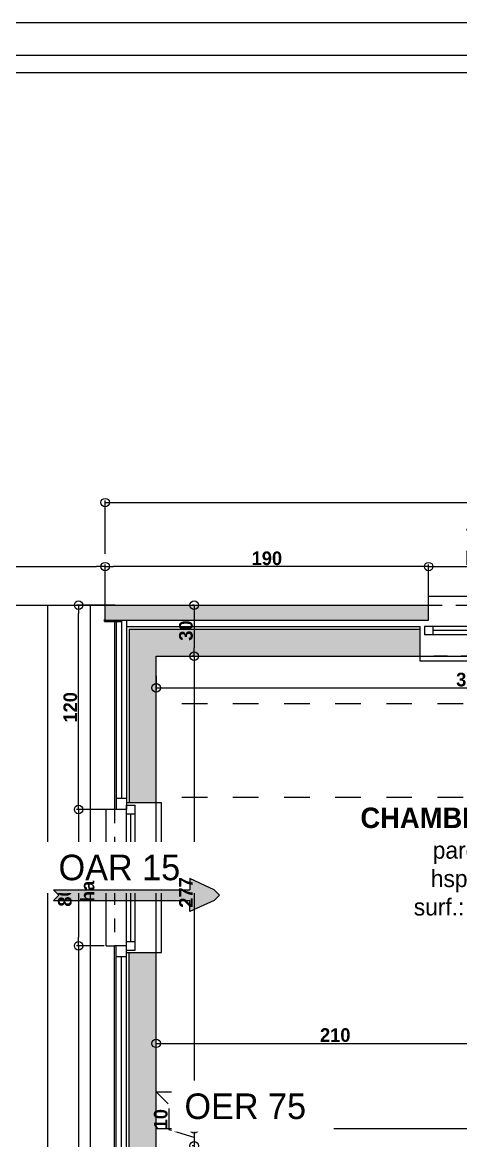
# Model space of a CAD drawing. Header units: millimetres. Extents: x -44462 to 306987, y -116160 to 12874.
# Drawn here: x 6681 to 6938, y -37007 to -36351 of the extents above; entities that cross this region are included whole.
import ezdxf

# ---------------------------------------------------------------- set-up
doc = ezdxf.new("R2010")
doc.units = ezdxf.units.MM
doc.header["$PDMODE"] = 35
doc.header["$PDSIZE"] = 10
doc.linetypes.add('TRAIT_4', pattern=[20, 10, -10])
for name, color, linetype in [('BLANC', 7, 'Continuous'), ('chassis fen.portes', 1, 'Continuous'), ('COTES', 1, 'Continuous'), ('COULEUR 8', 8, 'Continuous'), ('CYAN', 4, 'Continuous'), ('JAUNE', 2, 'Continuous'), ('MURS', 7, 'Continuous'), ('ROUGE', 1, 'Continuous'), ('TEXTE', 1, 'Continuous')]:
    doc.layers.add(name, color=color, linetype=linetype)
doc.layers.add('SURFACE', color=5, linetype='Continuous', plot=False)
doc.styles.add('CENTURY GOTHIC', font='GOTHIC.TTF')
doc.styles.add('Century Gothic Gras', font='GOTHICB.TTF')
doc.dimstyles.new('1-50', dxfattribs={"dimtxt": 8, "dimasz": 5, "dimexe": 1.25, "dimexo": 0.625, "dimtad": 1, "dimdec": 0, "dimtxsty": 'Century Gothic Gras', "dimblk": 'ORIGIN', "dimcen": 5, "dimclrd": 8, "dimclre": 5, "dimclrt": 6, "dimadec": 0, "dimazin": 0, "dimtfac": 1, "dimtdec": 0, "dimtmove": 0, "dimatfit": 3, "dimfxl": 0, "dimarcsym": 0})

# ---------------------------------------------------------------- blocks, each defined once
blk = doc.blocks.new('_Origin')
at = {"color": 0, "linetype": 'Continuous', "lineweight": -2}
blk.add_line((0, 0), (-1, 0), dxfattribs=at)
blk.add_circle((0, 0), 0.5, dxfattribs=at)
blk = doc.blocks.new('*D119')
at = {"layer": 'COTES', "color": 5, "lineweight": -2}
for p, q in [((6774.34, -36723.08), (6782.76, -36723.08)), ((6774.34, -37000.54), (6782.76, -37000.54))]:
    blk.add_line(p, q, dxfattribs=at)
at = {"layer": 'COTES', "color": 8, "lineweight": -2}
blk.add_line((6781.51, -36728.08), (6781.51, -36995.54), dxfattribs=at)
at = {"layer": 'Defpoints', "color": 0}
for p in [(6773.72, -36723.08), (6773.72, -37000.54), (6781.51, -37000.54)]:
    blk.add_point(p, dxfattribs=at)
at = {"layer": 'COTES', "color": 8, "lineweight": -2, "xscale": 5, "yscale": 5, "zscale": 5}
for p, rotation in [((6781.51, -36723.08), 90), ((6781.51, -37000.54), 270)]:
    blk.add_blockref('_Origin', p, dxfattribs=dict(at, rotation=rotation))
at = {"layer": 'COTES', "color": 6, "insert": (6776.68, -36861.81), "char_height": 8, "attachment_point": 5, "rotation": 90, "style": 'Century Gothic Gras'}
blk.add_mtext('277', dxfattribs=at)
blk = doc.blocks.new('*D82')
at = {"layer": 'COTES', "color": 5, "lineweight": -2}
for p, q in [((6728.61, -36813.08), (6712.45, -36813.08)), ((6728.61, -36893.08), (6712.45, -36893.08))]:
    blk.add_line(p, q, dxfattribs=at)
at = {"layer": 'COTES', "color": 8, "lineweight": -2}
blk.add_line((6713.7, -36818.08), (6713.7, -36888.08), dxfattribs=at)
at = {"layer": 'Defpoints', "color": 0}
for p in [(6729.24, -36813.08), (6713.7, -36893.08), (6729.24, -36893.08)]:
    blk.add_point(p, dxfattribs=at)
at = {"layer": 'COTES', "color": 8, "lineweight": -2, "xscale": 5, "yscale": 5, "zscale": 5}
for p, rotation in [((6713.7, -36813.08), 90), ((6713.7, -36893.08), 270)]:
    blk.add_blockref('_Origin', p, dxfattribs=dict(at, rotation=rotation))
at = {"layer": 'COTES', "color": 6, "insert": (6712.32, -36853.74), "char_height": 8, "attachment_point": 5, "rotation": 90, "style": 'Century Gothic Gras'}
blk.add_mtext('80/120\\Pha 90', dxfattribs=at)
blk = doc.blocks.new('*D172')
at = {"layer": 'COTES', "color": 5, "lineweight": -2}
for p, q in [((6728.61, -36893.08), (6712.45, -36893.08)), ((6729.18, -37203.08), (6712.45, -37203.08))]:
    blk.add_line(p, q, dxfattribs=at)
at = {"layer": 'COTES', "color": 8, "lineweight": -2}
blk.add_line((6713.7, -36898.08), (6713.7, -37198.08), dxfattribs=at)
at = {"layer": 'Defpoints', "color": 0}
for p in [(6729.24, -36893.08), (6713.7, -37203.08), (6729.8, -37203.08)]:
    blk.add_point(p, dxfattribs=at)
at = {"layer": 'COTES', "color": 8, "lineweight": -2, "xscale": 5, "yscale": 5, "zscale": 5}
for p, rotation in [((6713.7, -36893.08), 90), ((6713.7, -37203.08), 270)]:
    blk.add_blockref('_Origin', p, dxfattribs=dict(at, rotation=rotation))
at = {"layer": 'COTES', "color": 6, "insert": (6708.87, -37048.08), "char_height": 8, "attachment_point": 5, "rotation": 90, "style": 'Century Gothic Gras'}
blk.add_mtext('310', dxfattribs=at)
blk = doc.blocks.new('*D48')
at = {"layer": 'COTES', "color": 5, "lineweight": -2}
for p, q in [((6729.24, -36692.46), (6729.24, -36669.24)), ((6919.04, -36696.88), (6919.04, -36669.24))]:
    blk.add_line(p, q, dxfattribs=at)
at = {"layer": 'COTES', "color": 8, "lineweight": -2}
blk.add_line((6914.04, -36670.49), (6734.24, -36670.49), dxfattribs=at)
at = {"layer": 'Defpoints', "color": 0}
for p in [(6729.24, -36670.49), (6729.24, -36693.08), (6919.04, -36697.5)]:
    blk.add_point(p, dxfattribs=at)
at = {"layer": 'COTES', "color": 8, "lineweight": -2, "xscale": 5, "yscale": 5, "zscale": 5, "rotation": 180}
blk.add_blockref('_Origin', (6729.24, -36670.49), dxfattribs=at)
at = {"layer": 'COTES', "color": 8, "lineweight": -2, "xscale": 5, "yscale": 5, "zscale": 5}
blk.add_blockref('_Origin', (6919.04, -36670.49), dxfattribs=at)
at = {"layer": 'COTES', "color": 6, "insert": (6824.14, -36665.66), "char_height": 8, "attachment_point": 5, "style": 'Century Gothic Gras'}
blk.add_mtext('190', dxfattribs=at)
blk = doc.blocks.new('*D60')
at = {"layer": 'COTES', "color": 5, "lineweight": -2}
for p, q in [((6781.51, -36693.08), (6780.26, -36693.08)), ((6781.51, -36723.08), (6780.26, -36723.08))]:
    blk.add_line(p, q, dxfattribs=at)
at = {"layer": 'COTES', "color": 8, "lineweight": -2}
blk.add_line((6781.51, -36698.08), (6781.51, -36718.08), dxfattribs=at)
at = {"layer": 'Defpoints', "color": 0}
for p in [(6781.51, -36693.08), (6781.51, -36723.08), (6781.51, -36723.08)]:
    blk.add_point(p, dxfattribs=at)
at = {"layer": 'COTES', "color": 8, "lineweight": -2, "xscale": 5, "yscale": 5, "zscale": 5}
for p, rotation in [((6781.51, -36693.08), 90), ((6781.51, -36723.08), 270)]:
    blk.add_blockref('_Origin', p, dxfattribs=dict(at, rotation=rotation))
at = {"layer": 'COTES', "color": 6, "insert": (6776.68, -36708.08), "char_height": 8, "attachment_point": 5, "rotation": 90, "style": 'Century Gothic Gras'}
blk.add_mtext('30', dxfattribs=at)
blk = doc.blocks.new('*D144')
at = {"layer": 'COTES', "color": 5, "lineweight": -2}
for p, q in [((6919.04, -36692.46), (6919.04, -36669.24)), ((6989.04, -36692.46), (6989.04, -36669.24))]:
    blk.add_line(p, q, dxfattribs=at)
at = {"layer": 'COTES', "color": 8, "lineweight": -2}
blk.add_line((6924.04, -36670.49), (6984.04, -36670.49), dxfattribs=at)
at = {"layer": 'Defpoints', "color": 0}
for p in [(6989.04, -36670.49), (6919.04, -36693.08), (6989.04, -36693.08)]:
    blk.add_point(p, dxfattribs=at)
at = {"layer": 'COTES', "color": 8, "lineweight": -2, "xscale": 5, "yscale": 5, "zscale": 5, "rotation": 180}
blk.add_blockref('_Origin', (6919.04, -36670.49), dxfattribs=at)
at = {"layer": 'COTES', "color": 8, "lineweight": -2, "xscale": 5, "yscale": 5, "zscale": 5}
blk.add_blockref('_Origin', (6989.04, -36670.49), dxfattribs=at)
at = {"layer": 'COTES', "color": 6, "insert": (6954.04, -36658.88), "char_height": 8, "attachment_point": 5, "style": 'Century Gothic Gras'}
blk.add_mtext('70/90\\Pha 83', dxfattribs=at)
blk = doc.blocks.new('*D65')
at = {"layer": 'COTES', "color": 5, "lineweight": -2}
for p, q in [((6759.24, -36734.56), (6759.24, -36742.92)), ((7128.96, -36734.56), (7128.96, -36742.92))]:
    blk.add_line(p, q, dxfattribs=at)
at = {"layer": 'COTES', "color": 8, "lineweight": -2}
blk.add_line((6764.24, -36741.67), (7123.96, -36741.67), dxfattribs=at)
at = {"layer": 'Defpoints', "color": 0}
for p in [(6759.24, -36733.94), (7128.96, -36733.94), (7128.96, -36741.67)]:
    blk.add_point(p, dxfattribs=at)
at = {"layer": 'COTES', "color": 8, "lineweight": -2, "xscale": 5, "yscale": 5, "zscale": 5, "rotation": 180}
blk.add_blockref('_Origin', (6759.24, -36741.67), dxfattribs=at)
at = {"layer": 'COTES', "color": 8, "lineweight": -2, "xscale": 5, "yscale": 5, "zscale": 5}
blk.add_blockref('_Origin', (7128.96, -36741.67), dxfattribs=at)
at = {"layer": 'COTES', "color": 6, "insert": (6944.1, -36736.84), "char_height": 8, "attachment_point": 5, "style": 'Century Gothic Gras'}
blk.add_mtext('370', dxfattribs=at)
blk = doc.blocks.new('*D66')
at = {"layer": 'COTES', "color": 5, "lineweight": -2}
for p, q in [((6774.34, -36723.08), (6782.76, -36723.08)), ((6774.34, -37000.54), (6782.76, -37000.54))]:
    blk.add_line(p, q, dxfattribs=at)
at = {"layer": 'COTES', "color": 8, "lineweight": -2}
blk.add_line((6781.51, -36728.08), (6781.51, -36995.54), dxfattribs=at)
at = {"layer": 'Defpoints', "color": 0}
for p in [(6773.72, -36723.08), (6773.72, -37000.54), (6781.51, -37000.54)]:
    blk.add_point(p, dxfattribs=at)
at = {"layer": 'COTES', "color": 8, "lineweight": -2, "xscale": 5, "yscale": 5, "zscale": 5}
for p, rotation in [((6781.51, -36723.08), 90), ((6781.51, -37000.54), 270)]:
    blk.add_blockref('_Origin', p, dxfattribs=dict(at, rotation=rotation))
at = {"layer": 'COTES', "color": 6, "insert": (6776.68, -36861.81), "char_height": 8, "attachment_point": 5, "rotation": 90, "style": 'Century Gothic Gras'}
blk.add_mtext('277', dxfattribs=at)
blk = doc.blocks.new('*D67')
at = {"layer": 'COTES', "color": 8, "lineweight": -2}
for p, q in [((6766.72, -37001.1), (6766.72, -36988.64)), ((6781.51, -36995.54), (6781.51, -36990.54)), ((6781.51, -37005.54), (6766.72, -37001.1)), ((6781.51, -37000.54), (6781.51, -37010.54)), ((6781.51, -37000.54), (6781.51, -37010.54)), ((6781.51, -37015.54), (6781.51, -37020.54))]:
    blk.add_line(p, q, dxfattribs=at)
at = {"layer": 'COTES', "color": 5, "lineweight": -2}
for p, q in [((6774.34, -37000.54), (6782.76, -37000.54)), ((6781.51, -37010.54), (6780.26, -37010.54))]:
    blk.add_line(p, q, dxfattribs=at)
at = {"layer": 'Defpoints', "color": 0}
for p in [(6773.72, -37000.54), (6781.51, -37010.54), (6781.51, -37010.54)]:
    blk.add_point(p, dxfattribs=at)
at = {"layer": 'COTES', "color": 8, "lineweight": -2, "xscale": 5, "yscale": 5, "zscale": 5}
for p, rotation in [((6781.51, -37000.54), 270), ((6781.51, -37010.54), 90)]:
    blk.add_blockref('_Origin', p, dxfattribs=dict(at, rotation=rotation))
at = {"layer": 'COTES', "color": 6, "insert": (6761.89, -36994.87), "char_height": 8, "attachment_point": 5, "rotation": 90, "style": 'Century Gothic Gras'}
blk.add_mtext('10', dxfattribs=at)
blk = doc.blocks.new('*D68')
at = {"layer": 'COTES', "color": 5, "lineweight": -2}
for p, q in [((6759.24, -36980.35), (6759.24, -36949.1)), ((6969.24, -36980.35), (6969.24, -36949.1))]:
    blk.add_line(p, q, dxfattribs=at)
at = {"layer": 'COTES', "color": 8, "lineweight": -2}
blk.add_line((6764.24, -36950.35), (6964.24, -36950.35), dxfattribs=at)
at = {"layer": 'Defpoints', "color": 0}
for p in [(6969.24, -36950.35), (6759.24, -36989.26), (6969.24, -37000.54)]:
    blk.add_point(p, dxfattribs=at)
at = {"layer": 'COTES', "color": 8, "lineweight": -2, "xscale": 5, "yscale": 5, "zscale": 5, "rotation": 180}
blk.add_blockref('_Origin', (6759.24, -36950.35), dxfattribs=at)
at = {"layer": 'COTES', "color": 8, "lineweight": -2, "xscale": 5, "yscale": 5, "zscale": 5}
blk.add_blockref('_Origin', (6969.24, -36950.35), dxfattribs=at)
at = {"layer": 'COTES', "color": 6, "insert": (6864.24, -36945.53), "char_height": 8, "attachment_point": 5, "style": 'Century Gothic Gras'}
blk.add_mtext('210', dxfattribs=at)
blk = doc.blocks.new('*D96')
at = {"layer": 'COULEUR 8', "color": 5, "lineweight": -2}
for p, q in [((6729.24, -36662.91), (6729.24, -36631.66)), ((7809.24, -36662.91), (7809.24, -36631.66))]:
    blk.add_line(p, q, dxfattribs=at)
at = {"layer": 'COULEUR 8', "color": 8, "lineweight": -2}
blk.add_line((6734.24, -36632.91), (7804.24, -36632.91), dxfattribs=at)
at = {"layer": 'Defpoints', "color": 0}
for p in [(7809.24, -36632.91), (6729.24, -36693.08), (7809.24, -36701.77)]:
    blk.add_point(p, dxfattribs=at)
at = {"layer": 'COULEUR 8', "color": 8, "lineweight": -2, "xscale": 5, "yscale": 5, "zscale": 5, "rotation": 180}
blk.add_blockref('_Origin', (6729.24, -36632.91), dxfattribs=at)
at = {"layer": 'COULEUR 8', "color": 8, "lineweight": -2, "xscale": 5, "yscale": 5, "zscale": 5}
blk.add_blockref('_Origin', (7809.24, -36632.91), dxfattribs=at)
at = {"layer": 'COULEUR 8', "color": 6, "insert": (7269.24, -36628.08), "char_height": 8, "attachment_point": 5, "style": 'Century Gothic Gras'}
blk.add_mtext('1080', dxfattribs=at)
blk = doc.blocks.new('*D220')
at = {"layer": 'COULEUR 8', "color": 5, "lineweight": -2}
for p, q in [((6735.18, -36693.08), (6712.45, -36693.08)), ((6735.18, -36813.08), (6712.45, -36813.08))]:
    blk.add_line(p, q, dxfattribs=at)
at = {"layer": 'COULEUR 8', "color": 8, "lineweight": -2}
blk.add_line((6713.7, -36808.08), (6713.7, -36698.08), dxfattribs=at)
at = {"layer": 'Defpoints', "color": 0}
for p in [(6713.7, -36693.08), (6735.8, -36693.08), (6735.8, -36813.08)]:
    blk.add_point(p, dxfattribs=at)
at = {"layer": 'COULEUR 8', "color": 8, "lineweight": -2, "xscale": 5, "yscale": 5, "zscale": 5}
for p, rotation in [((6713.7, -36693.08), 90), ((6713.7, -36813.08), 270)]:
    blk.add_blockref('_Origin', p, dxfattribs=dict(at, rotation=rotation))
at = {"layer": 'COULEUR 8', "color": 6, "insert": (6708.87, -36753.08), "char_height": 8, "attachment_point": 5, "rotation": 90, "style": 'Century Gothic Gras'}
blk.add_mtext('120', dxfattribs=at)
blk = doc.blocks.new('*D91')
at = {"layer": 'Defpoints', "color": 0}
for p in [(6729.24, -36670.49), (6349.24, -36693.08), (6729.24, -36692.46)]:
    blk.add_point(p, dxfattribs=at)
at = {"layer": 'JAUNE', "color": 5, "lineweight": -2}
for p, q in [((6349.24, -36692.46), (6349.24, -36669.24)), ((6729.24, -36691.83), (6729.24, -36669.24))]:
    blk.add_line(p, q, dxfattribs=at)
at = {"layer": 'JAUNE', "color": 8, "lineweight": -2}
blk.add_line((6354.24, -36670.49), (6724.24, -36670.49), dxfattribs=at)
at = {"layer": 'JAUNE', "color": 8, "lineweight": -2, "xscale": 5, "yscale": 5, "zscale": 5, "rotation": 180}
blk.add_blockref('_Origin', (6349.24, -36670.49), dxfattribs=at)
at = {"layer": 'JAUNE', "color": 8, "lineweight": -2, "xscale": 5, "yscale": 5, "zscale": 5}
blk.add_blockref('_Origin', (6729.24, -36670.49), dxfattribs=at)
at = {"layer": 'JAUNE', "color": 6, "insert": (6539.24, -36665.66), "char_height": 8, "attachment_point": 5, "style": 'Century Gothic Gras'}
blk.add_mtext('380', dxfattribs=at)
blk = doc.blocks.new('PETIT CARTOUCHE_HOR')
at = {"color": 1}
blk.add_line((-2100, 1485), (0, 1485), dxfattribs=at)
at = {"layer": 'chassis fen.portes', "color": 2, "linetype": 'Continuous'}
blk.add_line((-2081.31, 1465.65), (-20.52, 1465.65), dxfattribs=at)
at = {"layer": 'chassis fen.portes', "color": 5, "linetype": 'Continuous'}
blk.add_line((-2071.31, 1455.65), (-30.52, 1455.65), dxfattribs=at)
at = {"style": 'CENTURY GOTHIC'}
for tag, p, height in [('DATE', (-210.16, 171.36), 20), ('DOSSIERN°', (-210.16, 111.51), 20), ('COMMENTAIRE', (-210.16, 95.35), 12), ('COMMENTAIRESUITE', (-210.16, 79.7), 12), ('FEUILLEN°', (-221.99, 32.69), 20), ('TOTALFEUILLES', (-181.65, 32.69), 20), ('ÉCH.', (-103.23, 32.69), 12)]:
    blk.add_attdef(tag, p, '', height=height, dxfattribs=at)
blk = doc.blocks.new('A$C48831500')
at = {"layer": 'BLANC', "linetype": 'Continuous'}
blk.add_hatch(color=7, dxfattribs=at).paths.add_polyline_path([(90.94, 3.13), (76.8, 9.7), (76.8, 3.13), (-3.13, 3.13), (0, 0), (-3.13, -3.13), (76.8, -3.13), (76.8, -5.48), (76.8, -9.7), (90.94, -3.13), (94.07, 0)])
at = {"layer": 'BLANC', "color": 7}
for p, q in [((90.94, 3.13), (76.8, 9.7)), ((76.8, 9.7), (76.8, 3.13)), ((-3.13, 3.13), (76.8, 3.13)), ((-3.13, -3.13), (76.8, -3.13)), ((90.94, -3.13), (76.8, -9.7)), ((76.8, -9.7), (76.8, -3.13))]:
    blk.add_line(p, q, dxfattribs=at)
at = {"layer": 'BLANC', "color": 7, "linetype": 'Continuous'}
for p, q in [((-3.13, 3.13), (0, 0)), ((-3.13, -3.13), (0, 0)), ((76.8, 5.48), (76.8, 3.13)), ((90.94, 3.13), (94.07, 0)), ((76.8, -5.48), (76.8, -3.13)), ((90.94, -3.13), (94.07, 0))]:
    blk.add_line(p, q, dxfattribs=at)

msp = doc.modelspace()

# ---------------------------------------------------------------- hatches: boundary and pattern name
msp.add_hatch(color=254).paths.add_polyline_path([(6919.04, -36693.08), (6729.24, -36693.08), (6729.24, -36701.93), (6919.04, -36701.93)])
at = {"layer": 'COULEUR 8'}
h = msp.add_hatch(color=253, dxfattribs=at)
h.paths.add_polyline_path([(6914.04, -36707.23), (6743.38, -36707.23), (6743.38, -36809.08), (6759.24, -36809.08), (6759.24, -36723.08), (6914.04, -36723.08)])
h.paths.add_polyline_path([(7233.87, -36707.23), (6994.04, -36707.23), (6994.04, -36723.08), (7233.87, -36723.08)])
h.paths.add_polyline_path([(7544.24, -36707.23), (7313.87, -36707.23), (7313.87, -36723.08), (7544.24, -36723.08)])
h.paths.add_polyline_path([(7795.09, -36707.23), (7624.24, -36707.23), (7624.24, -36723.08), (7779.24, -36723.08), (7779.24, -36798.08), (7795.09, -36798.08)])
h.paths.add_polyline_path([(6770.48, -36716), (6770.48, -36700.16), (6782.89, -36700.16), (6782.89, -36716)], flags=9)
h.paths.add_polyline_path([(7786.32, -36730.64), (7802.16, -36730.64), (7802.16, -36743.04), (7786.32, -36743.04)], flags=9)
h.paths.add_polyline_path([(7714.57, -36716), (7714.57, -36700.16), (7726.97, -36700.16), (7726.97, -36716)], flags=9)
h = msp.add_hatch(color=253, dxfattribs=at)
h.paths.add_polyline_path([(7614.24, -37373.08), (7349.23, -37373.08), (7339.23, -37373.08), (7334.23, -37373.08), (7334.23, -37388.94), (7614.24, -37388.94)])
h.paths.add_polyline_path([(7234.7, -37373.08), (7135.74, -37373.08), (7125.74, -37373.08), (6759.24, -37373.08), (6759.24, -37288.08), (6743.38, -37288.08), (6743.38, -37388.94), (7234.7, -37388.94)])
h.paths.add_polyline_path([(6759.24, -36897.08), (6743.38, -36897.08), (6743.38, -37199.08), (6759.24, -37199.08)])
h.paths.add_polyline_path([(6770.48, -37396), (6770.48, -37380.16), (6782.89, -37380.16), (6782.89, -37396)], flags=9)
h.paths.add_polyline_path([(6755.69, -37002.48), (6755.69, -36987.26), (6768.09, -36987.26), (6768.09, -37002.48)], flags=9)
at = {"layer": 'ROUGE'}
h = msp.add_hatch(dxfattribs=at)
h.set_pattern_fill('_USER', color=256, scale=25, angle=90, style=0, pattern_type=0)
h.set_pattern_definition([(90, (18995.7, -10002.692), (-25, 2e-15), [])])
h.paths.add_polyline_path([(6729.24, -37048.08), (6729.24, -36893.08), (6724.24, -36893.08), (6724.24, -36813.08), (6729.24, -36813.08), (6729.24, -36693.08), (6349.24, -36693.08), (6349.24, -37048.08)])

# ---------------------------------------------------------------- linework, layer by layer
at = {"layer": 'BLANC'}
for p, q in [((6729.24, -36693.08), (6919.04, -36693.08)), ((6729.24, -36701.93), (6729.24, -36693.08)), ((6919.04, -36701.93), (6919.04, -36693.08)), ((6728.87, -36702.7), (6728.87, -36701.56)), ((6728.87, -36702.7), (6739.06, -36702.7)), ((6734.8, -36702.7), (6734.8, -36813.08)), ((6914.04, -36723.08), (6914.04, -36705.65)), ((6759.24, -36723.08), (6914.04, -36723.08)), ((6759.24, -36809.08), (6759.24, -36723.08)), ((6741.8, -36813.08), (6734.8, -36813.08)), ((6759.24, -36809.08), (6741.8, -36809.08)), ((6734.8, -37203.08), (6734.8, -36893.08)), ((6741.8, -36893.08), (6734.8, -36893.08)), ((6741.8, -36897.08), (6759.24, -36897.08)), ((6759.24, -37199.08), (6759.24, -36897.08)), ((6969.24, -37000.54), (6759.24, -37000.54))]:
    msp.add_line(p, q, dxfattribs=at)
at = {"layer": 'COULEUR 8', "linetype": 'TRAIT_4', "ltscale": 0.8}
for p, q in [((6919.04, -36693.08), (6989.04, -36693.08)), ((6994.04, -36723.08), (6914.04, -36723.08)), ((6734.8, -36813.08), (6734.8, -36893.08)), ((6759.24, -36897.08), (6759.24, -36809.08))]:
    msp.add_line(p, q, dxfattribs=at)
at = {"layer": 'COULEUR 8'}
for p, q in [((6729.24, -36701.93), (6919.04, -36701.93)), ((6735.8, -36701.93), (6735.8, -36813.08)), ((6738.8, -36701.93), (6738.8, -36806.58)), ((6741.8, -36701.93), (6741.8, -36813.08)), ((6741.8, -36705.65), (6914.04, -36705.65)), ((6743.38, -36707.23), (6914.04, -36707.23)), ((6743.38, -36707.23), (6743.38, -36809.08)), ((6741.8, -36806.58), (6735.8, -36806.58)), ((6735.8, -37203.08), (6735.8, -36893.08)), ((6741.8, -37203.08), (6741.8, -36893.08)), ((6741.8, -36899.58), (6735.8, -36899.58)), ((6738.8, -37203.08), (6738.8, -36899.58)), ((6743.38, -37199.08), (6743.38, -36897.08))]:
    msp.add_line(p, q, dxfattribs=at)
at = {"layer": 'COULEUR 8', "linetype": 'TRAIT_4'}
msp.add_line((6759.24, -36978.82), (6779.24, -36998.82), dxfattribs=at)
msp.add_lwpolyline([(6759.24, -36978.82), (6779.24, -36978.82), (6779.24, -36998.82), (6759.24, -36998.82)], close=True, dxfattribs=at)
at = {"layer": 'CYAN'}
for p, q in [((6986.54, -36708.08), (6921.54, -36708.08)), ((6744.3, -36890.58), (6744.3, -36815.58))]:
    msp.add_line(p, q, dxfattribs=at)
at = {"layer": 'JAUNE'}
for p, q in [((6991.54, -36705.58), (6916.54, -36705.58)), ((6916.54, -36705.58), (6916.54, -36710.58)), ((6921.54, -36705.58), (6921.54, -36710.58)), ((6991.54, -36710.58), (6916.54, -36710.58)), ((6741.8, -36895.58), (6741.8, -36810.58)), ((6741.8, -36810.58), (6746.8, -36810.58)), ((6746.8, -36895.58), (6746.8, -36810.58)), ((6741.8, -36815.58), (6746.8, -36815.58)), ((6741.8, -36890.58), (6746.8, -36890.58)), ((6741.8, -36895.58), (6746.8, -36895.58))]:
    msp.add_line(p, q, dxfattribs=at)
at = {"layer": 'ROUGE'}
for p, q in [((6989.04, -36688.08), (6919.04, -36688.08)), ((6919.04, -36693.08), (6919.04, -36688.08)), ((6349.24, -36693.08), (6729.24, -36693.08)), ((6914.04, -36726.08), (6914.04, -36723.08)), ((6994.04, -36726.08), (6914.04, -36726.08)), ((6729.8, -36893.08), (6729.8, -36813.08)), ((6734.8, -36813.08), (6729.8, -36813.08)), ((6762.24, -36809.08), (6759.24, -36809.08)), ((6762.24, -36897.08), (6762.24, -36809.08)), ((6729.8, -36893.08), (6734.8, -36893.08)), ((6759.24, -36897.08), (6762.24, -36897.08))]:
    msp.add_line(p, q, dxfattribs=at)
at = {"layer": 'ROUGE', "linetype": 'TRAIT_4', "ltscale": 1.5}
for p, q in [((7779.24, -36751.08), (6759.24, -36751.08)), ((7779.24, -36806.08), (6759.24, -36806.08))]:
    msp.add_line(p, q, dxfattribs=at)
at = {"layer": 'SURFACE'}
msp.add_lwpolyline([(7128.96, -36723.08), (7128.96, -36964.29), (6969.24, -36964.29), (6969.24, -37000.54), (6759.24, -37000.54), (6759.24, -36723.08), (7128.96, -36723.08)], dxfattribs=at)

# ---------------------------------------------------------------- block references
at = {"color": 1}
msp.add_blockref('PETIT CARTOUCHE_HOR', (8242.09, -37835.99), dxfattribs=at)

# ---------------------------------------------------------------- texts
at = {"layer": 'TEXTE', "color": 6, "insert": (6944.1, -36843.69), "char_height": 10, "width": 369.7182, "attachment_point": 5, "style": 'CENTURY GOTHIC'}
msp.add_mtext('{\\fCentury Gothic|b1|i0|c0|p34;\\H1.2x;\\C3;CHAMBRE EFT 1\\P\\fCentury Gothic|b0|i0|c0|p34;\\H0.8333x;\\C8;parquet\\Phsp 240\\Psurf.: 9.7m²}', dxfattribs=at)

# ---------------------------------------------------------------- dimensions: what is measured, and where the dimension line sits
at = {"layer": 'COTES'}
dim = msp.add_linear_dim(base=(6989.04, -36670.49), p1=(6919.04, -36693.08), p2=(6989.04, -36693.08), text='<>/90\\Pha 83', dimstyle='1-50', override={"dimtmove": 1}, dxfattribs=at)
dim.commit()
dim.dimension.update_dxf_attribs({"geometry": '*D144', "text_midpoint": (6954.04, -36658.88)})
for base, p1, p2, picture, middle in [((6729.24, -36670.49), (6919.04, -36697.5), (6729.24, -36693.08), '*D48', (6824.14, -36665.66)), ((7128.96, -36741.67), (6759.24, -36733.94), (7128.96, -36733.94), '*D65', (6944.1, -36736.84)), ((6969.24, -36950.35), (6759.24, -36989.26), (6969.24, -37000.54), '*D68', (6864.24, -36945.53))]:
    dim = msp.add_linear_dim(base=base, p1=p1, p2=p2, dimstyle='1-50', dxfattribs=at)
    dim.commit()
    dim.dimension.update_dxf_attribs({"geometry": picture, "text_midpoint": middle})
for base, p1, p2, picture, middle in [((6781.51, -36723.08), (6781.51, -36693.08), (6781.51, -36723.08), '*D60', (6776.68, -36708.08)), ((6781.51, -37000.54), (6773.72, -36723.08), (6773.72, -37000.54), '*D119', (6776.68, -36861.81)), ((6781.51, -37000.54), (6773.72, -36723.08), (6773.72, -37000.54), '*D66', (6776.68, -36861.81))]:
    dim = msp.add_linear_dim(base=base, p1=p1, p2=p2, angle=90, dimstyle='1-50', dxfattribs=at)
    dim.commit()
    dim.dimension.update_dxf_attribs({"geometry": picture, "text_midpoint": middle})
dim = msp.add_linear_dim(base=(6713.7, -36893.08), p1=(6729.24, -36813.08), p2=(6729.24, -36893.08), angle=90, text='<>/120\\Pha 90', dimstyle='1-50', override={"dimtmove": 1}, dxfattribs=at)
dim.commit()
dim.dimension.update_dxf_attribs({"geometry": '*D82', "text_midpoint": (6723.93, -36853.74), "dimtype": 160})
for base, p1, p2, picture, middle in [((6713.7, -37203.08), (6729.24, -36893.08), (6729.8, -37203.08), '*D172', (6708.87, -37048.08)), ((6781.51, -37010.54), (6773.72, -37000.54), (6781.51, -37010.54), '*D67', (6761.89, -37000.48))]:
    dim = msp.add_linear_dim(base=base, p1=p1, p2=p2, angle=90, dimstyle='1-50', override={"dimtmove": 1}, dxfattribs=at)
    dim.commit()
    dim.dimension.update_dxf_attribs({"geometry": picture, "text_midpoint": middle})
at = {"layer": 'COULEUR 8'}
dim = msp.add_linear_dim(base=(7809.24, -36632.91), p1=(6729.24, -36693.08), p2=(7809.24, -36701.77), dimstyle='1-50', dxfattribs=at)
dim.commit()
dim.dimension.update_dxf_attribs({"geometry": '*D96', "text_midpoint": (7269.24, -36628.08)})
dim = msp.add_linear_dim(base=(6713.7, -36693.08), p1=(6735.8, -36813.08), p2=(6735.8, -36693.08), angle=90, dimstyle='1-50', dxfattribs=at)
dim.commit()
dim.dimension.update_dxf_attribs({"geometry": '*D220', "text_midpoint": (6708.87, -36753.08)})
at = {"layer": 'JAUNE'}
dim = msp.add_linear_dim(base=(6729.24, -36670.49), p1=(6349.24, -36693.08), p2=(6729.24, -36692.46), dimstyle='1-50', dxfattribs=at)
dim.commit()
dim.dimension.update_dxf_attribs({"geometry": '*D91', "text_midpoint": (6539.24, -36665.66)})

# ---------------------------------------------------------------- next in the draw order: texts
at = {"layer": 'MURS', "color": 7, "linetype": 'Continuous', "char_height": 15, "width": 79.9525, "attachment_point": 1, "line_spacing_factor": 2, "style": 'CENTURY GOTHIC', "bg_fill": 2}
for s, insert in [('OAR 15', (6701.94, -36839.59)), ('OER 75', (6775.79, -36979.76))]:
    msp.add_mtext(s, dxfattribs=dict(at, insert=insert))

# ---------------------------------------------------------------- next in the draw order: block references
at = {"layer": 'MURS', "color": 1, "linetype": 'Continuous'}
msp.add_blockref('A$C48831500', (6702.18, -36863.29), dxfattribs=at)

doc.saveas('drawing.dxf')
